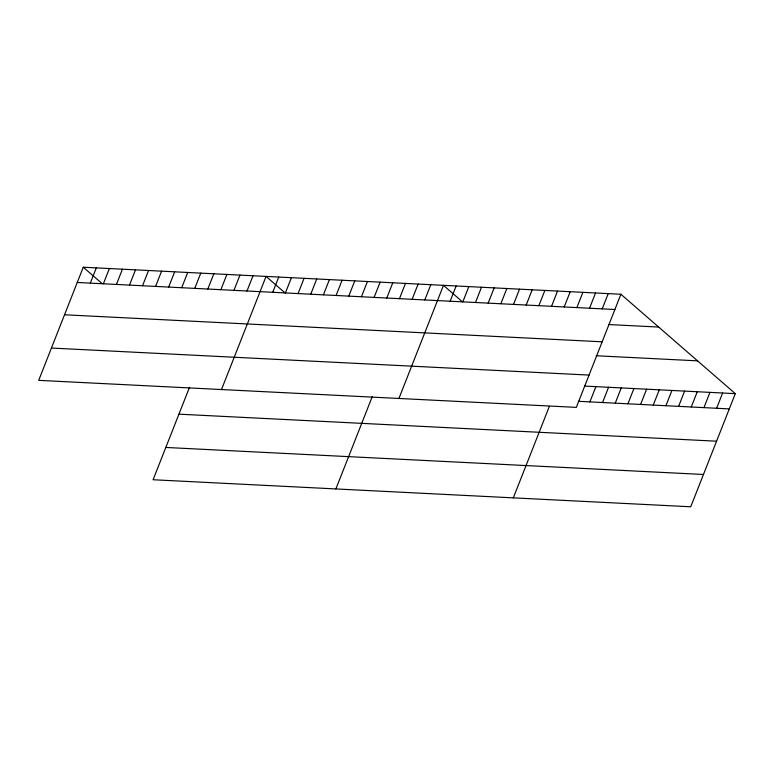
<?xml version="1.0" encoding="UTF-8"?>
<svg xmlns="http://www.w3.org/2000/svg" width="774" height="774" viewBox="0 0 774 774"><rect width="100%" height="100%" fill="white"/><g stroke="black" fill="none" stroke-linecap="round" stroke-linejoin="round"><path stroke-width="1.16" d="M83.263 267.224L38.7 380.353L576.34 407.376L620.903 294.255L83.263 267.224L102.139 283.623M90.316 283.129L96.315 267.881M103.368 283.787L109.376 268.539M116.429 284.445L122.437 269.197M129.481 285.103L135.489 269.845M142.542 285.761L148.55 270.503M155.593 286.409L161.602 271.161M168.655 287.067L174.663 271.819M181.706 287.725L187.714 272.477M194.767 288.383L200.776 273.135M207.829 289.041L213.827 273.783M220.88 289.699L226.888 274.441M189.533 387.252L153.097 479.745L690.737 506.776L735.3 393.647L620.903 294.255M233.942 290.347L239.95 275.099M246.993 291.005L253.001 275.757M221.499 389.545L266.062 276.415L284.938 292.814M272.729 292.301L278.737 277.053M285.393 292.94L291.401 277.692M298.067 293.578L304.076 278.321M310.742 294.217L316.75 278.959M323.416 294.846L329.424 279.598M336.09 295.484L342.098 280.236M348.764 296.123L354.773 280.875M361.439 296.761L367.447 281.513M374.103 297.4L380.111 282.152M386.777 298.038L392.786 282.781M399.452 298.677L405.46 283.419M335.897 488.936L372.333 396.443M412.126 299.306L418.134 284.058M424.8 299.944L430.808 284.697M398.92 398.465L443.483 285.335L462.359 301.734M450.149 301.221L456.157 285.974M462.823 301.86L468.821 286.612M475.488 302.499L481.496 287.241M488.162 303.137L494.17 287.88M500.836 303.766L506.844 288.518M513.51 304.405L519.518 289.157M526.185 305.043L532.193 289.795M538.859 305.682L544.867 290.434M551.533 306.32L557.532 291.072M564.198 306.959L570.206 291.701M576.872 307.597L582.88 292.34M513.317 497.856L549.327 406.437M589.546 308.226L595.554 292.978M602.22 308.865L608.229 293.617M589.894 401.89L595.903 386.642M602.559 402.528L608.567 387.281M615.233 403.167L621.241 387.919M627.908 403.805L633.916 388.548M640.582 404.444L646.59 389.187M653.256 405.073L659.264 389.825M665.93 405.711L671.938 390.464M678.605 406.35L684.613 391.102M691.269 406.989L697.277 391.741M703.943 407.627L709.952 392.379M716.618 408.266L722.626 393.008M77.255 282.471L614.895 309.503M609.109 324.567L658.655 327.054M64.532 314.776L602.172 341.808M596.164 355.75L697.548 360.848M51.423 348.048L589.062 375.08M584.38 386.062L735.3 393.647M578.371 401.309L729.292 408.904M178.929 414.167L716.569 441.199M165.82 447.449L703.46 474.481"/></g></svg>
